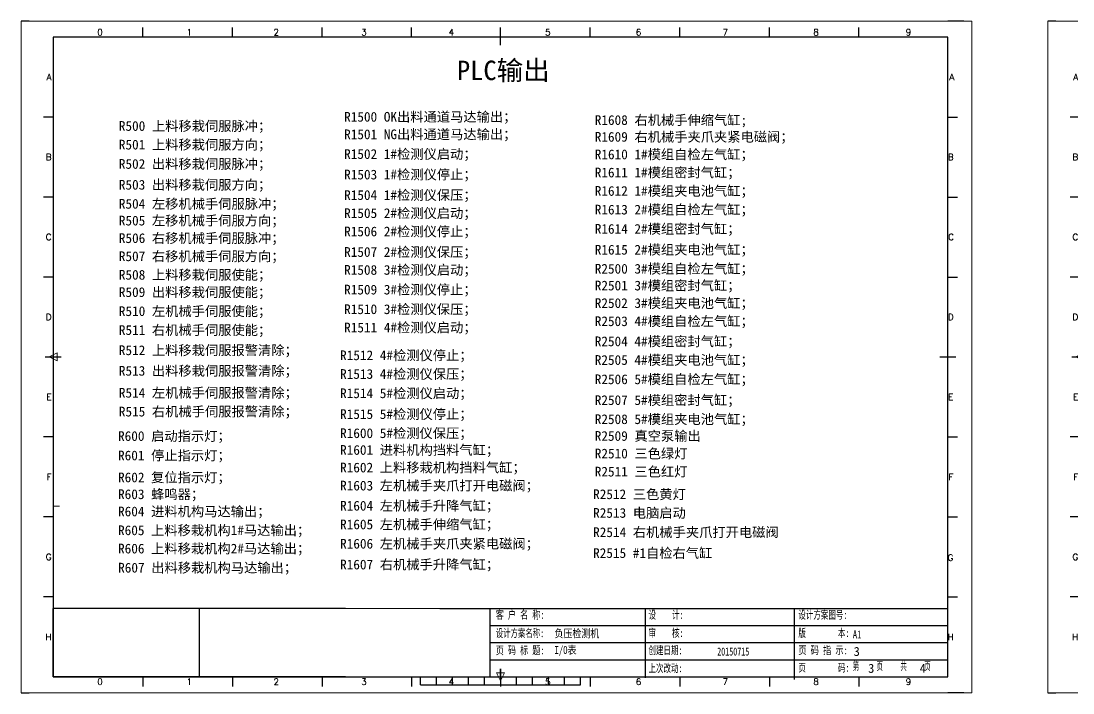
# Model space of a CAD drawing. Extents: x 2511 to 8703, y -745 to 3310.
# Drawn here: x 3466.4 to 3795, y 517.7 to 727.7 of the extents above; entities that cross this region are included whole.
import ezdxf
from ezdxf.enums import TextEntityAlignment as Align

# ---------------------------------------------------------------- set-up
doc = ezdxf.new("R2010")
doc.units = 0
doc.header["$MEASUREMENT"] = 0
doc.layers.add('AE_BOR', color=1, linetype='Continuous')
doc.layers.add('MISC', color=2, linetype='Continuous')
doc.styles.add('Standard0.67', font='', dxfattribs={"width": 0.67})
doc.styles.add('Standard_0.8', font='', dxfattribs={"width": 0.8})
doc.styles.add('WD', font='romans.shx', dxfattribs={"bigfont": 'gbcbig.shx'})
doc.styles.add('样式 0', font='')
doc.styles.add('汉字', font='NSimSun.ttf')
doc.styles.get('Standard0.67').set_extended_font_data('FangSong_GB2312')
doc.styles.get('Standard_0.8').set_extended_font_data('FangSong_GB2312')
doc.styles.get('样式 0').set_extended_font_data('KaiTi_GB2312')

# ---------------------------------------------------------------- blocks, each defined once
blk = doc.blocks.new('gb_a2_a')
for p, q in [((584, 410), (25, 410)), ((25, 410), (25, 10)), ((584, 10), (584, 410)), ((25, 10), (584, 10))]:
    blk.add_line(p, q)
at = {"lineweight": 9, "ltscale": 0.1}
blk.add_line((25, 116.86), (29, 116.86), dxfattribs=at)
at = {"layer": 'AE_BOR', "lineweight": 30}
for p, q in [((10, 420), (4.93, 420)), ((594, 420), (584, 420)), ((4.93, 0), (10, 0)), ((594, 0), (584, 0))]:
    blk.add_line(p, q, dxfattribs=at)
at = {"layer": 'AE_BOR', "color": 1, "lineweight": 15}
for p, q in [((4.93, 420), (598.93, 420)), ((4.93, 0), (4.93, 420)), ((598.93, 420), (598.93, 0)), ((22.5, 210), (27.5, 212.5)), ((27.5, 212.5), (27.5, 207.5)), ((27.5, 207.5), (22.5, 210)), ((304.5, 7.5), (302, 12.5)), ((302, 12.5), (307, 12.5)), ((307, 12.5), (304.5, 7.5)), ((598.93, 0), (4.93, 0))]:
    blk.add_line(p, q, dxfattribs=at)
at = {"layer": 'AE_BOR'}
for p, q in [((81, 410), (81, 416)), ((137, 410), (137, 416)), ((193, 410), (193, 416)), ((249, 410), (249, 416)), ((304.5, 410), (304.5, 416)), ((360.5, 410), (360.5, 416)), ((416.5, 410), (416.5, 416)), ((472.5, 410), (472.5, 416)), ((528.5, 410), (528.5, 416)), ((25, 360), (19, 360)), ((584, 360), (590, 360)), ((25, 310), (19, 310)), ((584, 310), (590, 310)), ((25, 260), (19, 260)), ((584, 260), (590, 260)), ((25, 160), (19, 160)), ((584, 160), (590, 160)), ((25, 110), (19, 110)), ((584, 110), (590, 110)), ((25, 60), (19, 60)), ((584, 60), (590, 60)), ((81, 10), (81, 4)), ((137, 10), (137, 4)), ((193, 10), (193, 4)), ((249, 10), (249, 4)), ((304.5, 10), (304.5, 4)), ((360.5, 10), (360.5, 4)), ((416.5, 10), (416.5, 4)), ((472.5, 10), (472.5, 4)), ((528.5, 10), (528.5, 4))]:
    blk.add_line(p, q, dxfattribs=at)
at = {"layer": 'AE_BOR', "color": 2, "lineweight": 30}
for p, q in [((304.5, 405), (304.5, 415)), ((20, 210), (30, 210)), ((579, 210), (589, 210)), ((304.5, 10), (304.5, 15)), ((304.5, 15), (304.5, 5)), ((254.5, 5), (254.5, 10)), ((264.5, 5), (264.5, 10)), ((274.5, 5), (274.5, 10)), ((284.5, 5), (284.5, 10)), ((294.5, 5), (294.5, 10)), ((304.5, 10), (304.5, 5)), ((314.5, 5), (314.5, 10)), ((324.5, 5), (324.5, 10)), ((334.5, 5), (334.5, 10)), ((344.5, 5), (344.5, 10)), ((354.5, 5), (354.5, 10)), ((254.5, 5), (354.5, 5))]:
    blk.add_line(p, q, dxfattribs=at)
at = {"layer": 'AE_BOR', "style": 'WD'}
for s, p in [('0', (54.27, 411)), ('1', (110.12, 411)), ('2', (164.42, 411)), ('3', (219.22, 411)), ('4', (273.82, 411)), ('5', (334.12, 411)), ('6', (390.81, 411)), ('7', (445.01, 411)), ('8', (501.67, 411)), ('9', (559.4, 411)), ('0', (54.27, 5)), ('1', (110.12, 5)), ('2', (164.42, 5)), ('3', (219.22, 5)), ('4', (273.82, 5)), ('5', (334.12, 5)), ('6', (390.81, 5)), ('7', (445.01, 5)), ('8', (501.67, 5)), ('9', (559.4, 5))]:
    blk.add_text(s, height=4, dxfattribs=at).set_placement(p, align=Align.CENTER)
for s, p in [('A', (24, 385)), ('A', (588.05, 385)), ('B', (24, 335)), ('B', (587.67, 335)), ('C', (24, 285)), ('C', (587.86, 285)), ('D', (24, 235)), ('D', (587.67, 235)), ('E', (24, 185)), ('E', (587.48, 185)), ('F', (24, 135)), ('F', (587.48, 135)), ('F', (587.48, 135)), ('G', (24, 85)), ('G', (587.48, 84.56)), ('H', (24, 35)), ('H', (587.67, 35))]:
    blk.add_text(s, height=4, dxfattribs=at).set_placement(p, align=Align.MIDDLE_RIGHT)

msp = doc.modelspace()

# ---------------------------------------------------------------- linework, layer by layer
at = {"color": 0, "ltscale": 2}
for p, q in [((3476.39, 522.66), (3476.39, 544.1)), ((3567.69, 544.1), (3476.39, 544.1)), ((3597.15, 544.1), (3755.89, 544.1)), ((3612.85, 544.1), (3612.85, 522.66)), ((3661.42, 522.39), (3661.42, 544.1)), ((3708, 521.9), (3708, 544.1)), ((3755.89, 522.66), (3755.89, 544.1)), ((3725.89, 528.02), (3755.89, 528.02)), ((3567.69, 522.66), (3476.39, 522.66)), ((3725.89, 522.66), (3755.89, 522.66))]:
    msp.add_line(p, q, dxfattribs=at)
at = {"color": 0}
msp.add_line((3522.04, 544.1), (3522.04, 522.66), dxfattribs=at)
at = {"lineweight": 9, "ltscale": 0.1}
for p, q in [((3567.69, 544.1), (3597.15, 544.1)), ((3567.69, 522.66), (3597.15, 522.66)), ((3595.8, 522.66), (3595.8, 522.66)), ((3595.8, 522.66), (3595.8, 522.66))]:
    msp.add_line(p, q, dxfattribs=at)
for p, q in [((3612.85, 538.74), (3657.1, 538.74)), ((3657.1, 538.74), (3725.89, 538.74)), ((3725.89, 538.74), (3755.89, 538.74)), ((3612.85, 533.38), (3657.1, 533.38)), ((3657.1, 533.38), (3725.89, 533.38)), ((3725.89, 533.38), (3755.89, 533.38)), ((3612.85, 528.02), (3657.1, 528.02)), ((3657.1, 528.02), (3725.89, 528.02)), ((3597.15, 522.66), (3657.1, 522.66)), ((3597.15, 522.66), (3657.1, 522.66)), ((3657.1, 522.66), (3725.89, 522.66))]:
    msp.add_line(p, q)

# ---------------------------------------------------------------- block references
at = {"xscale": 0.5, "yscale": 0.5, "zscale": 0.5}
for p in [(3463.89, 517.66), (3784.64, 517.66)]:
    msp.add_blockref('gb_a2_a', p, dxfattribs=at)

# ---------------------------------------------------------------- texts
at = {"attachment_point": 1, "style": '汉字'}
for s, insert, char_height, width in [('{\\C7;PLC输出}', (3602.54, 715.28), 6.075, 719.8348), ('R500 上料移栽伺服脉冲；', (3496.91, 696.38), 3.0375, 359.9174), ('R1500 OK出料通道马达输出；', (3567.29, 699.24), 3.0375, 359.9174), ('R1608 右机械手伸缩气缸; ', (3645.59, 698.23), 3.0375, 359.9174), ('R1501 NG出料通道马达输出；', (3567.29, 693.77), 3.0375, 359.9174), ('{\\C2;R1609 右机械手夹爪夹紧电磁阀；}', (3645.59, 692.99), 3.0375, 359.9174), ('R501 上料移栽伺服方向；', (3496.91, 690.55), 3.0375, 359.9174), ('R1502 1#检测仪启动；', (3567.29, 687.61), 3.0375, 359.9174), ('R1610 1#模组自检左气缸；', (3645.59, 687.5), 3.0375, 359.9174), ('R502 出料移栽伺服脉冲；', (3496.91, 684.52), 3.0375, 359.9174), ('R1503 1#检测仪停止；', (3567.29, 681.2), 3.0375, 359.9174), ('R1611 1#模组密封气缸；', (3645.59, 681.84), 3.0375, 359.9174), ('R503 出料移栽伺服方向；', (3496.91, 678.01), 3.0375, 359.9174), ('R1504 1#检测仪保压；', (3567.29, 674.79), 3.0375, 359.9174), ('R1612 1#模组夹电池气缸；', (3645.59, 676.08), 3.0375, 359.9174), ('R504 左移机械手伺服脉冲；', (3496.91, 672.05), 3.0375, 359.9174), ('R1613 2#模组自检左气缸；', (3645.59, 670.24), 3.0375, 359.9174), ('R505 左移机械手伺服方向；', (3496.91, 666.81), 3.0375, 359.9174), ('R1505 2#检测仪启动；', (3567.29, 669.13), 3.0375, 359.9174), ('R1506 2#检测仪停止；', (3567.29, 663.41), 3.0375, 359.9174), ('R1614 2#模组密封气缸；', (3645.59, 664.22), 3.0375, 359.9174), ('R506 右移机械手伺服脉冲；', (3496.91, 661.32), 3.0375, 359.9174), ('R1507 2#检测仪保压；', (3567.29, 657), 3.0375, 359.9174), ('R1615 2#模组夹电池气缸；', (3645.59, 657.71), 3.0375, 359.9174), ('R507 右移机械手伺服方向；', (3496.91, 655.66), 3.0375, 359.9174), ('R1508 3#检测仪启动；', (3567.29, 651.4), 3.0375, 359.9174), ('R2500 3#模组自检左气缸；', (3645.59, 651.75), 3.0375, 359.9174), ('R508 上料移栽伺服使能；', (3496.91, 649.87), 3.0375, 359.9174), ('R509 出料移栽伺服使能；', (3496.91, 644.45), 3.0375, 359.9174), ('R1509 3#检测仪停止；', (3567.29, 645.24), 3.0375, 359.9174), ('R2501 3#模组密封气缸；', (3645.59, 646.51), 3.0375, 359.9174), ('R2502 3#模组夹电池气缸；', (3645.59, 641.02), 3.0375, 359.9174), ('R510 左机械手伺服使能；', (3496.91, 638.5), 3.0375, 359.9174), ('R1510 3#检测仪保压；', (3567.29, 639.11), 3.0375, 359.9174), ('R2503 4#模组自检左气缸；', (3645.59, 635.36), 3.0375, 359.9174), ('R511 右机械手伺服使能；', (3496.91, 632.6), 3.0375, 359.9174), ('R1511 4#检测仪启动；', (3567.29, 633.39), 3.0375, 359.9174), ('R2504 4#模组密封气缸；', (3645.59, 629.07), 3.0375, 359.9174), ('R512 上料移栽伺服报警清除；', (3496.91, 626.29), 3.0375, 359.9174), ('R1512 4#检测仪停止；', (3566.03, 624.71), 3.0375, 359.9174), ('R2505 4#模组夹电池气缸；', (3645.59, 623.24), 3.0375, 359.9174), ('R513 出料移栽伺服报警清除；', (3496.91, 619.86), 3.0375, 359.9174), ('R1513 4#检测仪保压；', (3566.03, 618.87), 3.0375, 359.9174), ('R2506 5#模组自检左气缸；', (3645.59, 617.21), 3.0375, 359.9174), ('R514 左机械手伺服报警清除；', (3496.91, 613), 3.0375, 359.9174), ('R1514 5#检测仪启动；', (3566.03, 612.84), 3.0375, 359.9174), ('R2507 5#模组密封气缸；', (3645.59, 610.7), 3.0375, 359.9174), ('R515 右机械手伺服报警清除；', (3496.91, 607.12), 3.0375, 359.9174), ('R1515 5#检测仪停止；', (3566.03, 606.33), 3.0375, 359.9174), ('R2508 5#模组夹电池气缸；', (3645.59, 604.74), 3.0375, 359.9174), ('R600 启动指示灯；', (3496.66, 599.47), 3.0375, 359.9174), ('R1600 5#检测仪保压；', (3566.03, 600.37), 3.0375, 359.9174), ('R2509 真空泵输出', (3645.59, 599.5), 3.0375, 359.9174), ('R1601 进料机构挡料气缸；', (3566.03, 595.13), 3.0375, 359.9174), ('R601 停止指示灯；', (3496.66, 593.4), 3.0375, 359.9174), ('R2510 三色绿灯', (3645.59, 594.01), 3.038, 359.9174), ('R1602 上料移栽机构挡料气缸；', (3566.03, 589.64), 3.0375, 359.9174), ('R2511 三色红灯', (3645.59, 588.35), 3.038, 359.9174), ('R602 复位指示灯；', (3496.66, 586.55), 3.0375, 359.9174), ('R603 蜂鸣器；', (3496.66, 581.29), 3.038, 359.9174), ('{\\C2;R1603 左机械手夹爪打开电磁阀；}', (3566.03, 583.99), 3.0375, 359.9174), ('R2512 三色黄灯', (3645.08, 581.29), 3.038, 359.9174), ('R604 进料机构马达输出；', (3496.66, 575.91), 3.0375, 359.9174), ('R1604 左机械手升降气缸；', (3566.03, 577.7), 3.0375, 359.9174), ('R2513 电脑启动', (3645.08, 575.45), 3.038, 359.9174), ('R1605 左机械手伸缩气缸；', (3566.03, 571.86), 3.0375, 359.9174), ('R605 上料移栽机构1#马达输出；', (3496.66, 570.02), 3.0375, 359.9174), ('R2514 右机械手夹爪打开电磁阀', (3645.08, 569.42), 3.0375, 359.9174), ('{\\C2;R1606 左机械手夹爪夹紧电磁阀；}', (3566.03, 565.83), 3.0375, 359.9174), ('R606 上料移栽机构2#马达输出；', (3496.66, 564.31), 3.0375, 359.9174), ('R2515 #1自检右气缸', (3645.08, 562.91), 3.0375, 359.9174), ('R607 出料移栽机构马达输出；', (3496.69, 558.33), 3.0375, 359.9174), ('R1607 右机械手升降气缸；', (3566.03, 559.32), 3.0375, 359.9174)]:
    msp.add_mtext(s, dxfattribs=dict(at, insert=insert, char_height=char_height, width=width))
at = {"color": 0, "ltscale": 2, "char_height": 2.5, "attachment_point": 1}
for s, insert, width, style in [('{\\fSimSun|b0|i0|c134|p2;\\W0.72;客 户 名 称:}', (3614.66, 543.34), 16.2477, 'Standard0.67'), ('{\\fSimSun|b0|i0|c134|p2;设    计:}', (3662.37, 543.34), 12.0312, 'Standard0.67'), ('{\\fSimSun|b0|i0|c134|p2;设计方案图号:}', (3709.2, 543.34), 15.1644, 'Standard0.67'), ('{\\fSimSun|b0|i0|c134|p2;\\W0.66;设计方案名称:}', (3614.66, 537.61), 15.1234, 'Standard0.67'), ('{\\fSimSun|b0|i0|c134|p2;审    核:}', (3662.37, 537.66), 12.0312, 'Standard0.67'), ('{\\fSimSun|b0|i0|c134|p2;版        本:}', (3709.2, 537.66), 16.8498, 'Standard0.67'), ('{\\fSimSun|b0|i0|c134|p2;A1}', (3726.2, 537.22), 33.9078, 'Standard_0.8'), ('{\\fSimSun|b0|i0|c134|p2;\\W0.72;页 码 标 题:}', (3614.66, 532.24), 15.1234, 'Standard0.67'), ('{\\fSimSun|b0|i0|c134|p2;创建日期:}', (3662.37, 532.26), 12.0312, 'Standard0.67'), ('{\\fSimSun|b0|i0|c134|p2;\\W0.73;页 码 指 示:}', (3709.2, 532.26), 16.1995, 'Standard0.67'), ('{\\fSimSun|b0|i0|c134|p2;20150715}', (3683.85, 531.86), 12.0312, 'Standard0.67'), ('{\\fSimSun|b0|i0|c134|p2;上次改动:}', (3662.37, 526.66), 12.0312, 'Standard0.67'), ('{\\fSimSun|b0|i0|c134|p2;页        码:}', (3709.2, 526.81), 15.7258, 'Standard0.67'), ('{\\Fromans,gbcbig|c134;第}    {\\Fromans,gbcbig|c134;页}    {\\Fromans,gbcbig|c134;共}    {\\Fromans,gbcbig|c134;页}', (3726.2, 527.06), 33.9078, 'Standard_0.8')]:
    msp.add_mtext(s, dxfattribs=dict(at, insert=insert, width=width, style=style))
at = {"layer": 'MISC', "color": 0, "attachment_point": 1}
for s, insert, char_height, width, style in [('{\\fSimSun|b0|i0|c134|p2;负压检测机}', (3633.01, 537.52), 2.5, 24.1794, 'Standard_0.8'), ('{\\fSimSun|b0|i0|c134|p2;I/O表}', (3633.01, 532.34), 2.5, 24.1794, 'Standard_0.8'), ('3', (3726.49, 532.04), 2.8, 3.07, '样式 0'), ('3', (3731.03, 526.76), 2.8, 3.07, '样式 0'), ('4', (3747.13, 526.76), 2.8, 3.07, '样式 0')]:
    msp.add_mtext(s, dxfattribs=dict(at, insert=insert, char_height=char_height, width=width, style=style))

doc.saveas('drawing.dxf')
